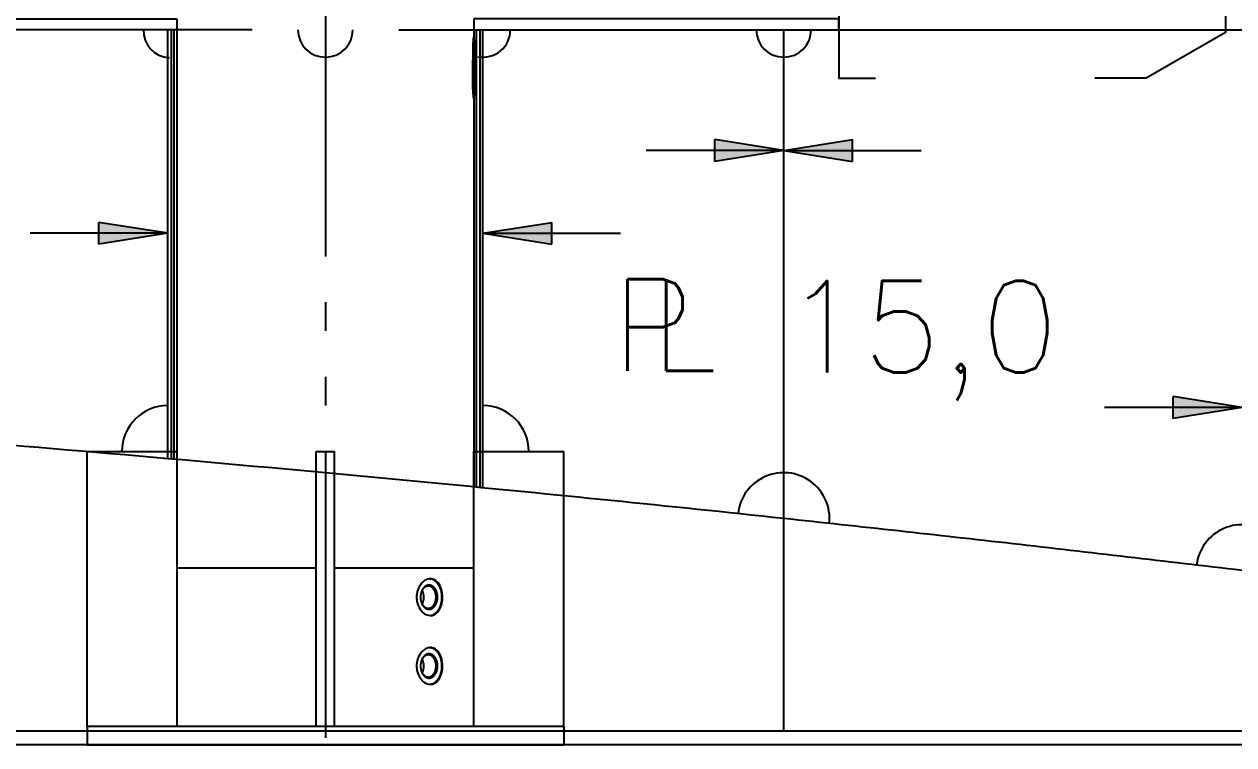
# Model space of a CAD drawing. Extents: x 53504 to 217282, y 25397 to 142583.
# Drawn here: x 140747 to 142066, y 133511 to 134297 of the extents above; entities that cross this region are included whole.
import ezdxf

# ---------------------------------------------------------------- set-up
doc = ezdxf.new("R2010")
doc.units = 0
doc.header["$LTSCALE"] = 250
doc.linetypes.add('PHANTOM', pattern=[2.1, 1.25, -0.2, 0.125, -0.2, 0.125, -0.2])
doc.layers.get('0').update_dxf_attribs({"linetype": 'CONTINUOUS'})
for name, color, linetype in [('A0CO1', 1, 'CONTINUOUS'), ('S0CO1', 1, 'CONTINUOUS'), ('S0CO2', 2, 'CONTINUOUS'), ('S0CO5', 4, 'CONTINUOUS'), ('S0PH1', 1, 'PHANTOM'), ('S0TX2', 2, 'CONTINUOUS')]:
    doc.layers.add(name, color=color, linetype=linetype)
doc.styles.add('ROMANS', font='romans', dxfattribs={"height": 100})

# ---------------------------------------------------------------- blocks, each defined once
blk = doc.blocks.new('ST10005')
at = {"color": 1}
for p, q in [((0, 0), (2, 0.317)), ((0, 0), (2, -0.317)), ((0, 0), (4, 0)), ((2, 0.317), (2, -0.317))]:
    blk.add_line(p, q, dxfattribs=at)
blk.add_solid([(0, 0), (2, 0.317), (0, 0), (2, -0.317)], dxfattribs=at)
blk = doc.blocks.new('ROR')
at = {"color": 0, "linetype": 'ByBlock'}
for p, q in [((-161.95, 2757), (-161.95, 2285)), ((161.95, 2757), (161.95, 2736.9998)), ((163.95, 2733), (161.5048, 2733)), ((163.95, 2674), (163.95, 2733)), ((161.5046, 2674), (163.95, 2674)), ((161.95, 2670), (161.95, 2285)), ((-260, 2285), (-161.95, 2285)), ((-260, 1985), (-260, 2285)), ((-161.95, 2285), (-161.95, 1985)), ((-10, 1985), (-10, 2285)), ((-10, 2285), (10, 2285)), ((10, 1985), (10, 2285)), ((161.95, 2285), (260, 2285)), ((161.95, 1985), (161.95, 2285)), ((260, 1985), (260, 2285)), ((-161.95, 2158), (-10, 2158)), ((10.0003, 2158), (161.95, 2158)), ((-10.0001, 1985), (-260, 1985)), ((-260, 1985), (-260, 1965)), ((10, 1985), (-10, 1985)), ((260, 1985), (10.0003, 1985)), ((260, 1985), (260, 1965)), ((-260, 1965), (260, 1965))]:
    blk.add_line(p, q, dxfattribs=at)
for points in [[(122.4355, 2125.9996), (122.4232, 2126.6967, 0.010530966), (122.3821, 2127.4098, 0.0096922381), (122.3114, 2128.1399, 0.0095410321), (122.2101, 2128.8831, 0.010281443), (122.0741, 2129.6356, 0.01072735), (121.9033, 2130.3931, 0.01114659), (121.6948, 2131.1515, 0.011544483), (121.4491, 2131.9057, 0.012156424), (121.1639, 2132.6501, 0.012699249), (120.8405, 2133.3796, 0.013385844), (120.4776, 2134.0877, 0.01404424), (120.0778, 2134.7695, 0.014845125), (119.6409, 2135.418, 0.015637715), (119.1704, 2136.0289, 0.016531451), (118.6675, 2136.5954, 0.017437418), (118.1368, 2137.1146, 0.018380789), (117.5805, 2137.5802, 0.019340584), (117.0036, 2137.9912, 0.020237084), (116.4096, 2138.3424, 0.021131413), (115.8036, 2138.6348, 0.021830934), (115.1896, 2138.8648, 0.02249268), (114.5723, 2139.0351, 0.022826917), (113.9561, 2139.144, 0.023091842), (113.3449, 2139.1955, 0.02293773), (112.7429, 2139.1897, 0.022743049), (112.153, 2139.1317, 0.022132729), (111.5789, 2139.0226, 0.021503078), (111.0227, 2138.8684, 0.020485896), (110.4874, 2138.6713, 0.019690015), (109.9733, 2138.4365, 0.018679609), (109.4827, 2138.1667, 0.017520751), (109.0172, 2137.8691, 0.016048147), (108.5784, 2137.5467, 0.015748411), (108.1549, 2137.1937, 0.015041485), (107.7364, 2136.8005, 0.014186837), (107.3225, 2136.3654, 0.014280064), (106.9155, 2135.8844, 0.014192742), (106.5183, 2135.3573, 0.014391698), (106.1348, 2134.7819, 0.013595835), (105.7679, 2134.1654, 0.012487355), (105.4222, 2133.5083, 0.013692757), (105.0992, 2132.7943, 0.016303342), (104.8035, 2132.0171, 0.011803953), (104.5408, 2131.2598, 0.0036322222), (104.3172, 2130.5516, 0.016848023), (104.1194, 2129.589, 0.028388073), (103.9358, 2128.05, 0.013327039), (103.7676, 2125.9996, 0.0067550777)], [(120.8088, 2125.9996), (120.7976, 2126.636, 0.010530814), (120.7601, 2127.2869, 0.0096921101), (120.6956, 2127.9535, 0.0095409187), (120.6031, 2128.6319, 0.010281335), (120.479, 2129.3189, 0.010727254), (120.3231, 2130.0104, 0.011146509), (120.1328, 2130.7026, 0.01154442), (119.9085, 2131.3911, 0.012156382), (119.6481, 2132.0707, 0.012699231), (119.3529, 2132.7367, 0.013385854), (119.0216, 2133.3831, 0.014044284), (118.6567, 2134.0055, 0.014845206), (118.2578, 2134.5974, 0.015637838), (117.8284, 2135.1551, 0.016531621), (117.3693, 2135.6723, 0.01743764), (116.8848, 2136.1462, 0.018381063), (116.377, 2136.5713, 0.019340913), (115.8504, 2136.9465, 0.020237462), (115.3082, 2137.2671, 0.021131836), (114.7549, 2137.534, 0.021831387), (114.1944, 2137.744, 0.02249315), (113.6309, 2137.8995, 0.022827381), (113.0684, 2137.9988, 0.023092282), (112.5105, 2138.0459, 0.022938124), (111.9609, 2138.0406, 0.022743382), (111.4224, 2137.9876, 0.02213299), (110.8984, 2137.8881, 0.021503262), (110.3907, 2137.7473, 0.020486004), (109.902, 2137.5674, 0.019690053), (109.4327, 2137.3531, 0.01867959), (108.9848, 2137.1067, 0.017520675), (108.5598, 2136.835, 0.016048014), (108.1593, 2136.5407, 0.015748282), (107.7727, 2136.2185, 0.015041454), (107.3907, 2135.8596, 0.014186849), (107.0128, 2135.4624, 0.014280068), (106.6413, 2135.0232, 0.014192734), (106.2787, 2134.5421, 0.014391674), (105.9286, 2134.0168, 0.013595799), (105.5937, 2133.454, 0.012487312), (105.278, 2132.8541, 0.013692699), (104.9832, 2132.2024, 0.016303259), (104.7132, 2131.4929, 0.011803884), (104.4735, 2130.8015, 0.0036321994), (104.2693, 2130.1551, 0.016847912), (104.0887, 2129.2763, 0.028387859), (103.9211, 2127.8713, 0.013326931), (103.7676, 2125.9996, 0.0067550213)], [(127.2438, 2125.9996), (127.2321, 2126.8287, 0.0080720206), (127.1941, 2127.6738, 0.0075372504), (127.1291, 2128.5358, 0.007437757), (127.0364, 2129.4118, 0.0078831993), (126.9128, 2130.2996, 0.008140126), (126.7581, 2131.1961, 0.0083737207), (126.5698, 2132.0988, 0.0085859791), (126.3481, 2133.0042, 0.0089215342), (126.0906, 2133.909, 0.0092024191), (125.7979, 2134.8094, 0.0095678589), (125.4681, 2135.7013, 0.0098944583), (125.1025, 2136.581, 0.010307466), (124.6995, 2137.4436, 0.010704084), (124.261, 2138.2856, 0.011191901), (123.7862, 2139.1016, 0.011620729), (123.2778, 2139.8884, 0.012073241), (122.736, 2140.6406, 0.012682473), (122.1627, 2141.3556, 0.013494087), (121.5584, 2142.0281, 0.013722156), (120.9306, 2142.6558, 0.013429203), (120.2823, 2143.2334, 0.015253283), (119.6013, 2143.7626, 0.018709564), (118.8842, 2144.2398, 0.015140493), (118.1982, 2144.6561, 0.0061524243), (117.568, 2145.0049, 0.021470491), (116.7473, 2145.3241, 0.038638353), (115.4765, 2145.6492, 0.020138328), (113.8076, 2145.9751, 0.010948452)], [(103.7676, 2125.9996), (103.7909, 2125.0837, 0.011816186), (103.8568, 2124.1794, 0.012229538), (103.9675, 2123.2864, 0.012306262), (104.1194, 2122.4106, 0.012329952), (104.3119, 2121.5606, 0.012500586), (104.5408, 2120.74, 0.012585423), (104.8048, 2119.9542, 0.01278484), (105.0992, 2119.2056, 0.012910134), (105.4218, 2118.4989, 0.013177326), (105.7679, 2117.8346, 0.013304322), (106.1349, 2117.2162, 0.013597477), (106.5183, 2116.6427, 0.013717527), (106.9155, 2116.1162, 0.01402264), (107.3225, 2115.6347, 0.014153022), (107.7364, 2115.1994, 0.014398299), (108.1549, 2114.8064, 0.014197123), (108.5784, 2114.4535, 0.015002733), (109.0172, 2114.131, 0.015744763), (109.4827, 2113.8334, 0.016058208), (109.9733, 2113.5635, 0.017520681), (110.4874, 2113.3288, 0.018675802), (111.0227, 2113.1316, 0.019688867), (111.5789, 2112.9774, 0.020485673), (112.153, 2112.8684, 0.021502081), (112.7429, 2112.8103, 0.02213158), (113.3449, 2112.8045, 0.022742311), (113.9561, 2112.856, 0.022937), (114.5723, 2112.9648, 0.023090708), (115.1896, 2113.1351, 0.022826677), (115.8036, 2113.3651, 0.022494465), (116.4096, 2113.6575, 0.02183038), (117.0036, 2114.0087, 0.021124899), (117.5805, 2114.4196, 0.020239438), (118.1368, 2114.8852, 0.019363143), (118.6675, 2115.4045, 0.018374518), (119.1704, 2115.9708, 0.017366802), (119.6408, 2116.5814, 0.016554612), (120.0778, 2117.2301, 0.01586325), (120.4777, 2117.9133, 0.014773186), (120.8405, 2118.6199, 0.013347452), (121.1636, 2119.3438, 0.013621783), (121.4491, 2120.0938, 0.014745232), (121.6957, 2120.8701, 0.011449385), (121.9033, 2121.6063, 0.0054227479), (122.0705, 2122.2764, 0.013869873), (122.2101, 2123.1162, 0.022022654), (122.332, 2124.3737, 0.011393148), (122.4355, 2125.9996, 0.0064011743)], [(103.7676, 2125.9996), (103.7888, 2125.1635, 0.011816216), (103.8491, 2124.338, 0.012229559), (103.9501, 2123.5228, 0.012306271), (104.0887, 2122.7233, 0.01232995), (104.2645, 2121.9473, 0.012500573), (104.4735, 2121.1982, 0.012585399), (104.7145, 2120.4809, 0.012784803), (104.9832, 2119.7975, 0.012910086), (105.2777, 2119.1524, 0.013177266), (105.5937, 2118.546, 0.013304251), (105.9286, 2117.9815, 0.013597394), (106.2787, 2117.4579, 0.013717433), (106.6413, 2116.9772, 0.014022536), (107.0128, 2116.5377, 0.014152911), (107.3907, 2116.1404, 0.014398178), (107.7727, 2115.7816, 0.014196996), (108.1593, 2115.4594, 0.015002572), (108.5598, 2115.1651, 0.015744558), (108.9848, 2114.8934, 0.016058019), (109.4327, 2114.647, 0.017520526), (109.902, 2114.4327, 0.018675692), (110.3907, 2114.2527, 0.019688811), (110.8984, 2114.112, 0.020485686), (111.4224, 2114.0124, 0.021502169), (111.9609, 2113.9594, 0.022131751), (112.5105, 2113.9541, 0.022742562), (113.0684, 2114.0011, 0.022937326), (113.6309, 2114.1005, 0.023091095), (114.1944, 2114.2559, 0.022827107), (114.7549, 2114.4659, 0.02249492), (115.3082, 2114.7327, 0.021830838), (115.8504, 2115.0534, 0.021125343), (116.377, 2115.4285, 0.020239852), (116.8848, 2115.8535, 0.01936352), (117.3693, 2116.3276, 0.018374849), (117.8284, 2116.8446, 0.017367084), (118.2578, 2117.4019, 0.016554848), (118.6567, 2117.9941, 0.015863443), (119.0217, 2118.6178, 0.014773332), (119.3529, 2119.2629, 0.013347557), (119.6479, 2119.9237, 0.01362186), (119.9085, 2120.6083, 0.014745281), (120.1336, 2121.317, 0.011449397), (120.3231, 2121.989, 0.0054227459), (120.4757, 2122.6008, 0.01386985), (120.6031, 2123.3674, 0.022022546), (120.7144, 2124.5153, 0.011393062), (120.8088, 2125.9996, 0.0064011172)], [(107.4799, 2125.9996), (107.4783, 2126.2347, 0.003608826), (107.4734, 2126.4722, 0.0034844327), (107.465, 2126.7121, 0.0034594651), (107.4532, 2126.9544, 0.0035540528), (107.4377, 2127.1989, 0.0036041249), (107.4185, 2127.4454, 0.0036467432), (107.3954, 2127.6939, 0.003681692), (107.3684, 2127.9442, 0.0037412866), (107.3373, 2128.1961, 0.0037848328), (107.3021, 2128.4495, 0.0038452182), (107.2627, 2128.7042, 0.0038903031), (107.219, 2128.9601, 0.0039522654), (107.1708, 2129.2169, 0.0040061842), (107.1182, 2129.4744, 0.0040828112), (107.061, 2129.7326, 0.0041261843), (106.9992, 2129.991, 0.0041696144), (106.9327, 2130.2494, 0.0042706781), (106.8614, 2130.508, 0.0044460098), (106.785, 2130.7665, 0.0043719291), (106.7044, 2131.0235, 0.0041312986), (106.6195, 2131.2782, 0.0046706323), (106.5278, 2131.5357, 0.0057382126), (106.4281, 2131.7974, 0.004361325), (106.3315, 2132.0424, 0.0013652392), (106.2417, 2132.2634, 0.0064207809), (106.1153, 2132.5416, 0.011461857), (105.9063, 2132.9621, 0.0056530851), (105.624, 2133.5082, 0.002975508)], [(105.624, 2118.4919), (105.7541, 2118.7291, 0.0052534628), (105.8794, 2118.9692, 0.0052809128), (105.9998, 2119.2125, 0.005221017), (106.1153, 2119.4585, 0.0050868394), (106.2259, 2119.707, 0.0049886067), (106.3315, 2119.9576, 0.0048973057), (106.4321, 2120.2102, 0.0048154492), (106.5278, 2120.4643, 0.0047213463), (106.6185, 2120.7198, 0.0046439983), (106.7044, 2120.9764, 0.0045576541), (106.7853, 2121.2339, 0.0044859269), (106.8614, 2121.492, 0.0044021473), (106.9326, 2121.7504, 0.0043391091), (106.9992, 2122.0089, 0.004267963), (107.061, 2122.2673, 0.004199564), (107.1182, 2122.5254, 0.0041067606), (107.1708, 2122.7828, 0.0040803574), (107.219, 2123.0397, 0.0040797546), (107.2627, 2123.296, 0.0039326039), (107.3021, 2123.5502, 0.0036492153), (107.3373, 2123.8016, 0.0039230964), (107.3684, 2124.0554, 0.0045206258), (107.3955, 2124.3131, 0.0034951048), (107.4185, 2124.5541, 0.0014063979), (107.4372, 2124.7712, 0.004658375), (107.4532, 2125.045, 0.0078201266), (107.4675, 2125.4601, 0.0039284856), (107.4799, 2125.9996, 0.0021414374)], [(113.8077, 2106.025), (114.5406, 2106.1037, 0.018909168), (115.2752, 2106.2377, 0.018260078), (116.0119, 2106.4289, 0.017777187), (116.7473, 2106.676, 0.017835228), (117.4771, 2106.9819, 0.017571713), (118.1983, 2107.3439, 0.017135446), (118.9072, 2107.7637, 0.01660742), (119.6013, 2108.2374, 0.016123297), (120.2765, 2108.7658, 0.015551662), (120.9306, 2109.3442, 0.014977101), (121.5599, 2109.9721, 0.014378359), (122.1627, 2110.6443, 0.013790185), (122.7356, 2111.3593, 0.013228321), (123.2779, 2112.1114, 0.012678899), (123.7863, 2112.8984, 0.012142042), (124.261, 2113.7142, 0.011574756), (124.6994, 2114.5557, 0.011188053), (125.1025, 2115.4187, 0.010868707), (125.4682, 2116.3, 0.010260915), (125.7979, 2117.1902, 0.0093687161), (126.0904, 2118.0839, 0.0097407698), (126.3481, 2118.9953, 0.010775973), (126.5706, 2119.9271, 0.0083858786), (126.7581, 2120.8034, 0.003800377), (126.9095, 2121.596, 0.010495772), (127.0364, 2122.5876, 0.017015153), (127.1481, 2124.0751, 0.0087361652), (127.2438, 2125.9996, 0.004872305)], [(122.4355, 2051.0004), (122.4232, 2051.6975, 0.010531329), (122.3821, 2052.4105, 0.0096925919), (122.3114, 2053.1406, 0.0095413966), (122.2101, 2053.8838, 0.010281851), (122.0741, 2054.6363, 0.01072779), (121.9033, 2055.3937, 0.011147059), (121.6948, 2056.152, 0.011544977), (121.4491, 2056.9062, 0.01215695), (121.1639, 2057.6506, 0.012699799), (120.8405, 2058.3801, 0.013386418), (120.4776, 2059.0882, 0.014044829), (120.0778, 2059.7699, 0.014845724), (119.6409, 2060.4183, 0.01563831), (119.1704, 2061.0292, 0.016532032), (118.6675, 2061.5957, 0.017437963), (118.1368, 2062.1148, 0.01838128), (117.5805, 2062.5804, 0.019340993), (117.0036, 2062.9914, 0.020237388), (116.4096, 2063.3426, 0.021131581), (115.8036, 2063.635, 0.021830949), (115.1896, 2063.8649, 0.022492519), (114.5723, 2064.0352, 0.022826583), (113.9561, 2064.144, 0.023091334), (113.3449, 2064.1956, 0.02293708), (112.7429, 2064.1897, 0.022742276), (112.153, 2064.1317, 0.022131882), (111.5789, 2064.0226, 0.021502193), (111.0227, 2063.8685, 0.020485028), (110.4874, 2063.6713, 0.019689161), (109.9733, 2063.4366, 0.01867878), (109.4827, 2063.1667, 0.01752004), (109.0172, 2062.8691, 0.016047642), (108.5784, 2062.5467, 0.015747727), (108.1549, 2062.1937, 0.015040321), (107.7364, 2061.8005, 0.014185608), (107.3225, 2061.3654, 0.014278961), (106.9155, 2060.8844, 0.014191821), (106.5183, 2060.3574, 0.014390957), (106.1348, 2059.782, 0.013595329), (105.7679, 2059.1655, 0.012487052), (105.4222, 2058.5084, 0.013692609), (105.0992, 2057.7945, 0.016303419), (104.8035, 2057.0173, 0.011804197), (104.5408, 2056.2601, 0.0036323259), (104.3172, 2055.552, 0.016848617), (104.1194, 2054.5894, 0.028389763), (103.9358, 2053.0505, 0.013328086), (103.7676, 2051.0004, 0.0067556601)], [(120.8088, 2051.0004), (120.7976, 2051.6368, 0.010531212), (120.7601, 2052.2877, 0.0096924977), (120.6956, 2052.9541, 0.0095413179), (120.6031, 2053.6326, 0.010281782), (120.479, 2054.3195, 0.010727736), (120.3231, 2055.011, 0.011147023), (120.1328, 2055.7032, 0.011544962), (119.9085, 2056.3917, 0.012156958), (119.6481, 2057.0712, 0.012699834), (119.3529, 2057.7372, 0.013386483), (119.0216, 2058.3836, 0.014044929), (118.6567, 2059.0059, 0.014845862), (118.2578, 2059.5978, 0.01563849), (117.8284, 2060.1555, 0.016532257), (117.3693, 2060.6726, 0.017438237), (116.8848, 2061.1465, 0.018381602), (116.377, 2061.5715, 0.019341361), (115.8504, 2061.9467, 0.020237796), (115.3082, 2062.2673, 0.02113202), (114.7549, 2062.5342, 0.021831403), (114.1944, 2062.7441, 0.022492973), (113.6309, 2062.8996, 0.022827016), (113.0684, 2062.9989, 0.023091726), (112.5105, 2063.046, 0.022937412), (111.9609, 2063.0406, 0.022742536), (111.4224, 2062.9877, 0.022132063), (110.8984, 2062.8881, 0.021502292), (110.3907, 2062.7473, 0.020485053), (109.902, 2062.5674, 0.019689117), (109.4327, 2062.3531, 0.018678683), (108.9848, 2062.1067, 0.017519895), (108.5598, 2061.835, 0.01604746), (108.1593, 2061.5407, 0.015747532), (107.7727, 2061.2185, 0.015040178), (107.3907, 2060.8596, 0.014185503), (107.0128, 2060.4624, 0.01427886), (106.6413, 2060.0233, 0.014191725), (106.2787, 2059.5422, 0.014390863), (105.9286, 2059.0169, 0.013595245), (105.5937, 2058.4541, 0.01248698), (105.278, 2057.8543, 0.013692538), (104.9832, 2057.2026, 0.016303343), (104.7132, 2056.4931, 0.01180415), (104.4735, 2055.8018, 0.0036323129), (104.2693, 2055.1554, 0.016848563), (104.0887, 2054.2767, 0.028389711), (103.9211, 2052.8719, 0.013328078), (103.7676, 2051.0004, 0.0067556594)], [(107.4799, 2051.0004), (107.4783, 2051.2354, 0.003609466), (107.4734, 2051.4728, 0.0034850186), (107.465, 2051.7128, 0.0034600142), (107.4532, 2051.955, 0.0035545839), (107.4377, 2052.1994, 0.0036046272), (107.4185, 2052.4459, 0.0036472158), (107.3954, 2052.6944, 0.0036821304), (107.3684, 2052.9446, 0.0037416936), (107.3373, 2053.1965, 0.003785203), (107.3021, 2053.4499, 0.003845553), (107.2627, 2053.7046, 0.0038905971), (107.219, 2053.9604, 0.0039525197), (107.1708, 2054.2171, 0.0040063942), (107.1182, 2054.4747, 0.0040829774), (107.061, 2054.7328, 0.004126301), (106.9992, 2054.9912, 0.004169682), (106.9327, 2055.2496, 0.0042706929), (106.8614, 2055.5081, 0.0044459684), (106.785, 2055.7666, 0.0043718296), (106.7044, 2056.0236, 0.0041311536), (106.6195, 2056.2783, 0.004670408), (106.5278, 2056.5358, 0.0057378503), (106.4281, 2056.7974, 0.0043609798), (106.3315, 2057.0425, 0.0013651201), (106.2417, 2057.2634, 0.0064201729), (106.1153, 2057.5416, 0.011460451), (105.9063, 2057.9621, 0.005652254), (105.624, 2058.5082, 0.0029750378)], [(127.2438, 2051.0004), (127.2321, 2051.8294, 0.0080723446), (127.1941, 2052.6745, 0.0075375506), (127.1291, 2053.5364, 0.0074380498), (127.0364, 2054.4124, 0.0078835049), (126.9128, 2055.3002, 0.0081404348), (126.7581, 2056.1966, 0.0083740301), (126.5698, 2057.0993, 0.008586286), (126.3481, 2058.0047, 0.008921841), (126.0906, 2058.9094, 0.0092027201), (125.7979, 2059.8098, 0.0095681542), (125.4681, 2060.7017, 0.0098947423), (125.1025, 2061.5814, 0.010307737), (124.6995, 2062.4439, 0.010704337), (124.261, 2063.2859, 0.011192133), (123.7862, 2064.1019, 0.011620931), (123.2778, 2064.8887, 0.012073409), (122.736, 2065.6408, 0.012682601), (122.1627, 2066.3558, 0.013494167), (121.5584, 2067.0282, 0.013722176), (120.9306, 2067.6559, 0.013429165), (120.2823, 2068.2335, 0.01525317), (119.6013, 2068.7627, 0.018709327), (118.8842, 2069.2398, 0.015140218), (118.1982, 2069.6562, 0.0061522946), (117.568, 2070.0049, 0.02146998), (116.7473, 2070.3241, 0.03863714), (115.4765, 2070.6492, 0.020137591), (113.8076, 2070.9751, 0.010948032)], [(103.7676, 2051.0004), (103.7888, 2050.1641, 0.011814972), (103.8491, 2049.3386, 0.012228387), (103.9501, 2048.5233, 0.012305228), (104.0887, 2047.7237, 0.012329046), (104.2645, 2046.9477, 0.012499816), (104.4735, 2046.1985, 0.0125848), (104.7145, 2045.4812, 0.012784376), (104.9832, 2044.7977, 0.012909837), (105.2777, 2044.1525, 0.013177211), (105.5937, 2043.5461, 0.013304393), (105.9286, 2042.9816, 0.01359775), (106.2787, 2042.458, 0.013717994), (106.6413, 2041.9773, 0.014023324), (107.0128, 2041.5377, 0.014153912), (107.3907, 2041.1404, 0.01439939), (107.7727, 2040.7816, 0.014198337), (108.1593, 2040.4594, 0.015003838), (108.5598, 2040.1651, 0.015745306), (108.9848, 2039.8934, 0.016058573), (109.4327, 2039.647, 0.017521305), (109.902, 2039.4327, 0.018676598), (110.3907, 2039.2528, 0.019689745), (110.8984, 2039.112, 0.020486637), (111.4224, 2039.0125, 0.021503139), (111.9609, 2038.9595, 0.022132678), (112.5105, 2038.9542, 0.02274341), (113.0684, 2039.0012, 0.02293804), (113.6309, 2039.1006, 0.023091654), (114.1944, 2039.2561, 0.022827476), (114.7549, 2039.466, 0.022495099), (115.3082, 2039.7329, 0.021830825), (115.8504, 2040.0536, 0.021125162), (116.377, 2040.4287, 0.020239522), (116.8848, 2040.8538, 0.019363074), (117.3693, 2041.3279, 0.018374313), (117.8284, 2041.8449, 0.017366492), (118.2578, 2042.4023, 0.016554214), (118.6567, 2042.9945, 0.015862784), (119.0217, 2043.6182, 0.014772681), (119.3529, 2044.2633, 0.013346946), (119.6479, 2044.9242, 0.013621222), (119.9085, 2045.6089, 0.014744583), (120.1336, 2046.3176, 0.011448856), (120.3231, 2046.9896, 0.0054224914), (120.4757, 2047.6014, 0.013869206), (120.6031, 2048.3681, 0.022021567), (120.7144, 2049.5161, 0.011392586), (120.8088, 2051.0004, 0.00640086)], [(103.7676, 2051.0004), (103.7909, 2050.0843, 0.011815057), (103.8568, 2049.18, 0.012228475), (103.9675, 2048.2869, 0.012305316), (104.1194, 2047.4111, 0.012329131), (104.3119, 2046.5609, 0.012499899), (104.5408, 2045.7403, 0.01258488), (104.8048, 2044.9545, 0.012784452), (105.0992, 2044.2058, 0.012909908), (105.4218, 2043.499, 0.013177276), (105.7679, 2042.8347, 0.013304451), (106.1349, 2042.2163, 0.013597801), (106.5183, 2041.6427, 0.013718037), (106.9155, 2041.1162, 0.014023356), (107.3225, 2040.6347, 0.014153932), (107.7364, 2040.1994, 0.014399401), (108.1549, 2039.8064, 0.014198341), (108.5784, 2039.4535, 0.015003885), (109.0172, 2039.131, 0.015745444), (109.4827, 2038.8334, 0.016058713), (109.9733, 2038.5635, 0.01752139), (110.4874, 2038.3288, 0.018676628), (111.0227, 2038.1317, 0.019689719), (111.5789, 2037.9775, 0.020486541), (112.153, 2037.8684, 0.021502966), (112.7429, 2037.8104, 0.022132427), (113.3449, 2037.8046, 0.022743086), (113.9561, 2037.8561, 0.022937654), (114.5723, 2037.965, 0.02309122), (115.1896, 2038.1353, 0.022827016), (115.8036, 2038.3653, 0.022494632), (116.4096, 2038.6576, 0.021830371), (117.0036, 2039.0089, 0.021124737), (117.5805, 2039.4199, 0.02023914), (118.1368, 2039.8855, 0.019362739), (118.6675, 2040.4048, 0.018374032), (119.1704, 2040.9712, 0.017366264), (119.6408, 2041.5817, 0.016554036), (120.0778, 2042.2305, 0.015862651), (120.4777, 2042.9137, 0.014772594), (120.8405, 2043.6204, 0.013346897), (121.1636, 2044.3443, 0.013621203), (121.4491, 2045.0944, 0.014744597), (121.6957, 2045.8707, 0.011448893), (121.9033, 2046.6069, 0.0054225163), (122.0705, 2047.277, 0.013869286), (122.2101, 2048.1169, 0.022021762), (122.332, 2049.3744, 0.011392715), (122.4355, 2051.0004, 0.00640094)], [(105.624, 2043.4919), (105.7541, 2043.7291, 0.005254379), (105.8794, 2043.9692, 0.0052817614), (105.9998, 2044.2125, 0.00522178), (106.1153, 2044.4585, 0.005087512), (106.2259, 2044.707, 0.0049891943), (106.3315, 2044.9577, 0.0048978152), (106.4321, 2045.2102, 0.0048158819), (106.5278, 2045.4644, 0.0047217064), (106.6185, 2045.7199, 0.0046442877), (106.7044, 2045.9766, 0.0045578777), (106.7853, 2046.234, 0.0044860857), (106.8614, 2046.4921, 0.0044022462), (106.9326, 2046.7505, 0.0043391491), (106.9992, 2047.0091, 0.0042679489), (107.061, 2047.2676, 0.004199496), (107.1182, 2047.5256, 0.0041066443), (107.1708, 2047.7831, 0.0040801916), (107.219, 2048.04, 0.0040795406), (107.2627, 2048.2963, 0.00393235), (107.3021, 2048.5506, 0.0036489402), (107.3373, 2048.8021, 0.0039227577), (107.3684, 2049.0559, 0.0045201811), (107.3955, 2049.3136, 0.003494718), (107.4185, 2049.5546, 0.0014062328), (107.4372, 2049.7718, 0.0046577992), (107.4532, 2050.0456, 0.0078190124), (107.4675, 2050.4607, 0.0039278613), (107.4799, 2051.0004, 0.0021410809)], [(113.8077, 2031.025), (114.5406, 2031.1037, 0.018909923), (115.2752, 2031.2377, 0.018260784), (116.0119, 2031.4289, 0.017777836), (116.7473, 2031.676, 0.017835831), (117.4771, 2031.9819, 0.017572244), (118.1983, 2032.344, 0.017135897), (118.9072, 2032.7637, 0.016607783), (119.6013, 2033.2375, 0.016123577), (120.2765, 2033.7658, 0.015551855), (120.9306, 2034.3443, 0.014977217), (121.5599, 2034.9722, 0.014378401), (122.1627, 2035.6445, 0.013790164), (122.7356, 2036.3594, 0.013228242), (123.2779, 2037.1116, 0.012678772), (123.7863, 2037.8986, 0.012141873), (124.261, 2038.7145, 0.011574555), (124.6994, 2039.556, 0.011187821), (125.1025, 2040.419, 0.01086845), (125.4682, 2041.3004, 0.010260644), (125.7979, 2042.1906, 0.0093684476), (126.0904, 2043.0844, 0.00974047), (126.3481, 2043.9958, 0.010775619), (126.5706, 2044.9276, 0.0083855882), (126.7581, 2045.804, 0.0038002418), (126.9095, 2046.5965, 0.010495391), (127.0364, 2047.5882, 0.017014504), (127.1481, 2049.0757, 0.0087358214), (127.2438, 2051.0004, 0.0048721112)]]:
    blk.add_lwpolyline(points, format="xyb", dxfattribs=at)
for points, knots in [([(161.4731, 2674.3221), (161.6265, 2672.7392), (161.7642, 2671.5501), (161.9151, 2670.2771), (161.95, 2670), (161.95, 2670), (161.95, 2670), (161.9216, 2670.2262), (161.7727, 2671.4728), (161.5984, 2672.9583), (161.1999, 2677.2488), (160.9838, 2680.0929), (160.7936, 2684.6483), (160.752, 2686.0637), (160.7073, 2688.943), (160.7043, 2690.3976), (160.7373, 2693.2825), (160.7732, 2694.7036), (160.8766, 2697.4391), (160.9434, 2698.7465), (161.1841, 2729.6298), (161.3899, 2731.8926), (161.6813, 2734.7294), (161.782, 2735.5996), (161.9151, 2736.723), (161.95, 2737), (161.95, 2736.9998)], [1.5736281, 1.5736281, 1.5736281, 1.5736281, 1.817059, 1.817059, 2, 2, 2, 2.0827161, 2.0827161, 2.2304992, 2.2304992, 2.3916591, 2.3916591, 2.4606895, 2.4606895, 2.5296886, 2.5296886, 2.5984867, 2.5984867, 2.6663366, 2.6663366, 2.8119176, 2.8119176, 2.9085554, 2.9085554, 3, 3, 3, 3]), ([(161.95, 2736.9998), (161.95, 2737), (161.9178, 2736.7447), (161.8098, 2735.8355), (161.7443, 2735.2734), (161.6495, 2734.4007), (161.631, 2734.2291), (161.6121, 2734.0501)], [0, 0, 0, 0, 0.17576252, 0.17576252, 0.31685165, 0.31685165, 0.3495352, 0.3495352, 0.3495352, 0.3495352]), ([(127.7816, 2125.9996), (127.7814, 2124.5853), (127.6887, 2123.174), (127.3203, 2120.4202), (127.048, 2119.0863), (125.9524, 2115.1935), (124.8644, 2112.8624), (122.0546, 2109.0622), (120.3574, 2107.6464), (117.203, 2106.2771), (115.8752, 2106), (114.5159, 2106), (114.3001, 2106), (114.0839, 2106.007), (111.9261, 2106.146), (109.9757, 2106.8284), (106.9251, 2108.8248), (105.7726, 2109.845), (102.8102, 2113.2884), (101.3102, 2116.1152), (100.0338, 2120.6462), (99.7662, 2122.0595), (99.4779, 2124.9368), (99.4585, 2126.3914), (99.6694, 2129.27), (99.8972, 2130.685), (100.582, 2133.4101), (101.0339, 2134.7133), (102.7819, 2138.6071), (104.4252, 2140.8819), (107.6231, 2143.7277), (109.0017, 2144.599), (111.7796, 2145.723), (113.1566, 2146), (114.5159, 2146), (115.8212, 2146), (117.0978, 2145.7445), (119.262, 2144.8455), (120.1665, 2144.3017), (122.6965, 2142.2599), (124.122, 2140.3739), (126.2925, 2135.8842), (127.0382, 2133.3566), (127.6672, 2129.135), (127.7814, 2127.5702), (127.7816, 2125.9996)], [0, 0, 0, 0, 0.13475858, 0.13475858, 0.26804071, 0.26804071, 0.54109167, 0.54109167, 0.81690771, 0.81690771, 1, 1, 1, 1.0145243, 1.0145243, 1.144595, 1.144595, 1.2315478, 1.2315478, 1.3915894, 1.3915894, 1.4605339, 1.4605339, 1.529543, 1.529543, 1.598042, 1.598042, 1.6656347, 1.6656347, 1.8118153, 1.8118153, 1.9085424, 1.9085424, 2, 2, 2, 2.175857, 2.175857, 2.3133878, 2.3133878, 2.5868143, 2.5868143, 2.8504884, 2.8504884, 3, 3, 3, 3]), ([(127.7816, 2051.0004), (127.7814, 2049.5853), (127.6887, 2048.174), (127.3203, 2045.4202), (127.048, 2044.0863), (125.9524, 2040.1935), (124.8644, 2037.8624), (122.0546, 2034.0622), (120.3574, 2032.6464), (117.203, 2031.2771), (115.8752, 2031), (114.5159, 2031), (114.3001, 2031), (114.0839, 2031.007), (111.9261, 2031.146), (109.9757, 2031.8284), (106.9251, 2033.8248), (105.7726, 2034.845), (102.8102, 2038.2884), (101.3102, 2041.1152), (100.0338, 2045.6462), (99.7662, 2047.0595), (99.4779, 2049.9368), (99.4585, 2051.3914), (99.6694, 2054.27), (99.8972, 2055.685), (100.582, 2058.4101), (101.0339, 2059.7133), (102.7819, 2063.6071), (104.4252, 2065.8819), (107.6231, 2068.7277), (109.0017, 2069.599), (111.7796, 2070.723), (113.1566, 2071), (114.5159, 2071), (115.8212, 2071), (117.0978, 2070.7445), (119.262, 2069.8455), (120.1665, 2069.3017), (122.6965, 2067.2599), (124.122, 2065.3739), (126.2925, 2060.8842), (127.0382, 2058.3566), (127.6672, 2054.135), (127.7814, 2052.5702), (127.7816, 2051.0004)], [0, 0, 0, 0, 0.13475858, 0.13475858, 0.26804071, 0.26804071, 0.54109167, 0.54109167, 0.81690771, 0.81690771, 1, 1, 1, 1.0145243, 1.0145243, 1.144595, 1.144595, 1.2315478, 1.2315478, 1.3915894, 1.3915894, 1.4605339, 1.4605339, 1.529543, 1.529543, 1.598042, 1.598042, 1.6656347, 1.6656347, 1.8118153, 1.8118153, 1.9085424, 1.9085424, 2, 2, 2, 2.175857, 2.175857, 2.3133878, 2.3133878, 2.5868143, 2.5868143, 2.8504884, 2.8504884, 3, 3, 3, 3])]:
    blk.add_open_spline(points, degree=3, knots=knots, dxfattribs=at)
blk = doc.blocks.new('snip')
at = {"color": 0, "linetype": 'ByBlock'}
for p, q in [((-75, -150.9), (-75, -220.7)), ((75, -150.9), (75, -220.7))]:
    blk.add_line(p, q, dxfattribs=at)
blk.add_lwpolyline([(75, -150.9), (12.5, -42.7), (-12.5, -42.7), (-75, -150.9)], dxfattribs=at)
blk = doc.blocks.new('PLDIM2')
at = {"layer": 'S0TX2', "style": 'ROMANS'}
for s, p in [('P', (-19.2, 0.3)), ('L', (22.8, 0.3))]:
    blk.add_text(s, height=100, dxfattribs=at).set_placement(p)
blk.add_attdef('XX.X', (168.5, -1.5), '', height=100, dxfattribs=at)

msp = doc.modelspace()

# ---------------------------------------------------------------- linework, layer by layer
at = {"layer": 'S0CO1', "color": 0}
for p, q in [((140906.922, 134290.078), (140906.922, 133822.679)), ((140910.531, 133822.362), (140910.531, 134290.078)), ((141240.043, 133791.907), (141240.043, 134290.078)), ((141243.652, 134290.078), (141243.652, 133791.556)), ((141635.287, 134290.943), (142075.287, 134290.943))]:
    msp.add_line(p, q, dxfattribs=at)
msp.add_lwpolyline([(141675.308, 134357.894), (141635.287, 134357.894), (141635.287, 134237.894), (141675.308, 134237.894)], dxfattribs=at)
for centre, radius, start, end in [((140906.922, 134290.078), 30, 178.556596, 265.835553), ((141075.287, 134290.943), 30, 180, 0), ((141247.237, 134290.943), 30, 259.088872, 0), ((141575.287, 134290.943), 30, 180, 0), ((140903.337, 133830.943), 50, 90, 180), ((141247.237, 133830.943), 50, 0, 90), ((141575.287, 133757.773), 50, 353.860479, 173.955534), ((142075.287, 133701.053), 50, 353.178315, 173.236439)]:
    msp.add_arc(centre, radius, start, end, dxfattribs=at)
at = {"layer": 'S0CO2', "color": 0}
for p, q in [((140913.337, 134302.943), (140913.337, 133822.115)), ((141237.237, 134302.943), (141237.237, 133792.18)), ((140903.337, 133822.993), (140903.337, 134290.943)), ((140995.287, 134290.943), (140913.337, 134290.943)), ((141155.287, 134290.943), (141237.237, 134290.943)), ((141247.237, 133791.208), (141247.237, 134290.943)), ((141575.287, 133525.943), (141575.287, 134290.943)), ((142540.562, 133525.943), (140075.287, 133525.943)), ((143075.287, 133510.943), (140075.287, 133510.943))]:
    msp.add_line(p, q, dxfattribs=at)
for points in [[(140913.337, 134290.943), (140515.287, 134290.943), (140515.287, 134302.943), (140913.337, 134302.943)], [(141237.237, 134290.943), (141635.287, 134290.943), (141635.287, 134302.943), (141237.237, 134302.943)]]:
    msp.add_lwpolyline(points, dxfattribs=at)
at = {"layer": 'S0CO5', "color": 0, "flags": 128}
msp.add_lwpolyline([(142635.287, 132471.535), (142635.287, 133255.943, 0.066627), (142620.037, 133369.85, 0.067044), (142575.287, 133475.703, 0.190271), (142325.287, 133670.073), (142325.287, 133670.683, 0.00118), (142075.287, 133701.053, 0.001283), (141825.373, 133730.168, 0.001757), (141575.287, 133757.773, 0.001391), (141386.816, 133777.35, 0.001313), (141198.237, 133795.943), (141075.287, 133807.513, 0.003365), (140575.287, 133850.303, 0.00330027), (140098.655, 133884.642, -0.39520862), (140075.287, 133909.589), (140075.287, 136745.943)], format="xyb", dxfattribs=at)
at = {"layer": 'S0PH1', "color": 0}
msp.add_line((141075.287, 134881.061), (141075.287, 130493.793), dxfattribs=at)

# ---------------------------------------------------------------- block references
at = {"layer": 'A0CO1', "color": 0}
msp.add_blockref('ROR', (141075.287, 131545.943), dxfattribs=at)
at = {"layer": 'S0CO1', "color": 0}
for name, p, xscale, yscale, zscale, rotation in [('snip', (142091.404, 134297.894), -0.7999999999992724, 0.7999999999992724, 0.8, 270), ('ST10005', (141575.287, 134159.191), 37.5, 37.5, 37.5, 180), ('ST10005', (141575.287, 134159.191), -37.5, 37.5, 37.5, 180), ('ST10005', (140903.337, 134068.886), 37.5, 37.5, 37.5, 180), ('ST10005', (141247.237, 134068.886), -37.5, 37.5, 37.5, 180), ('ST10005', (142075.287, 133878.843), 37.5, 37.5, 37.5, 180)]:
    msp.add_blockref(name, p, dxfattribs=dict(at, xscale=xscale, yscale=yscale, zscale=zscale, rotation=rotation))
msp.add_blockref('PLDIM2', (141407.003, 133918.445), dxfattribs=at).add_auto_attribs({'XX.X': '15,0'})

doc.saveas('drawing.dxf')
